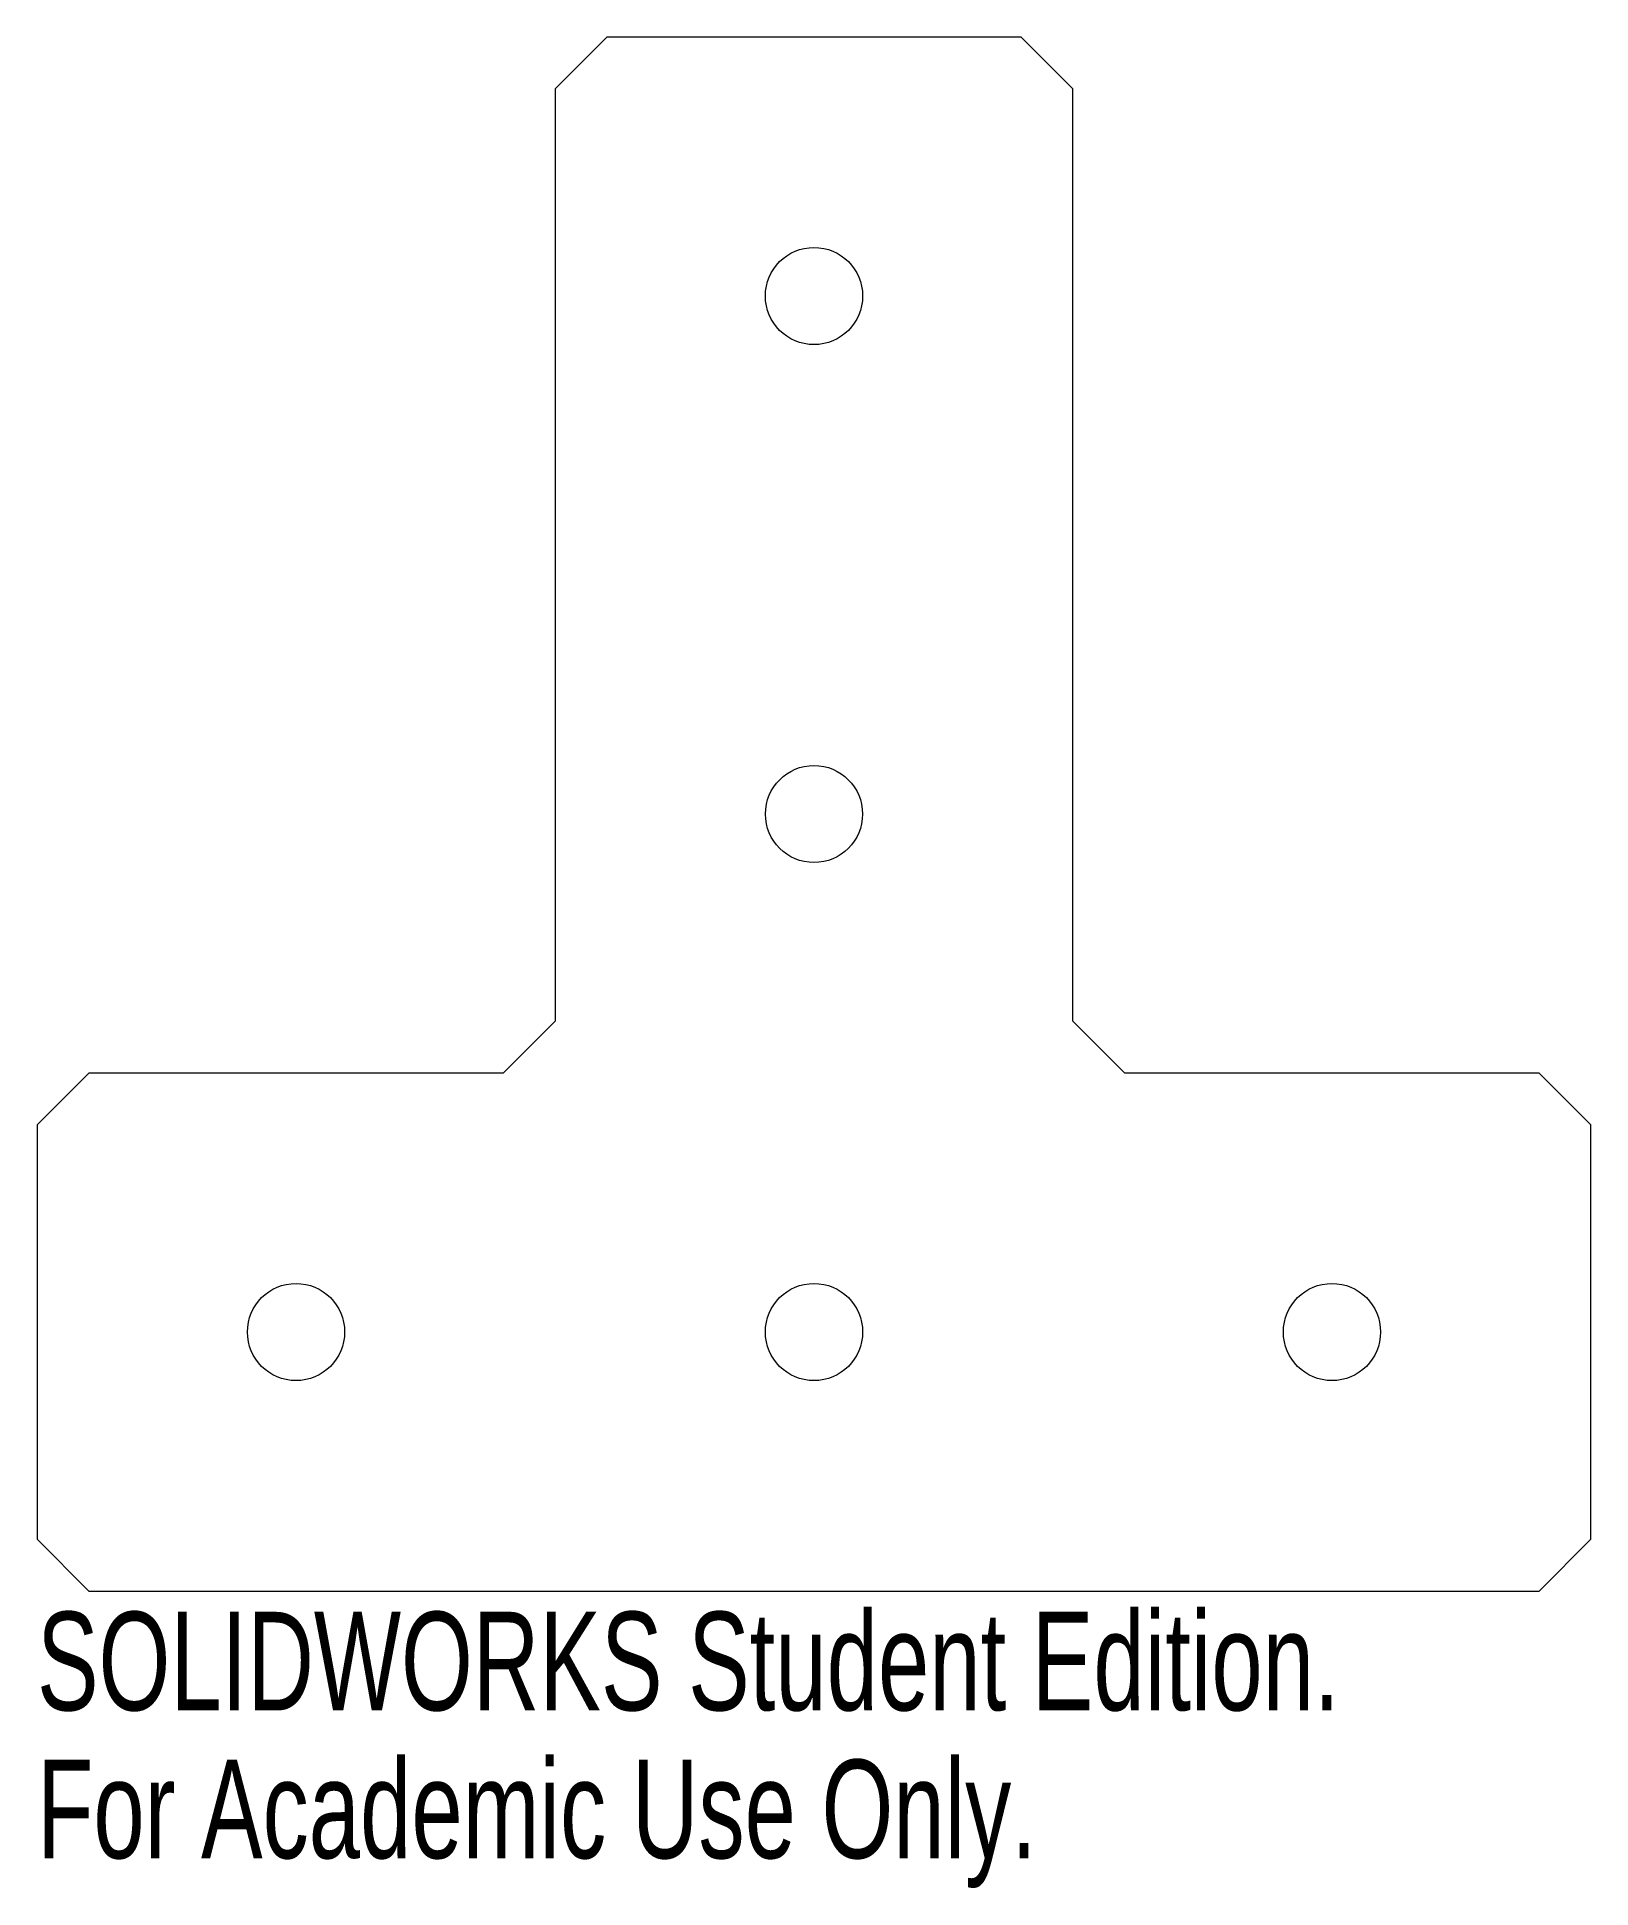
# Model space of a CAD drawing. Header units: inches. Extents: x -1 to 2, y -1.57 to 2.
import ezdxf

# ---------------------------------------------------------------- set-up
doc = ezdxf.new("R2010")
doc.units = ezdxf.units.IN
doc.header["$MEASUREMENT"] = 0
doc.styles.add('SLDTEXTSTYLE0', font='TXT', dxfattribs={"width": 0.7})

msp = doc.modelspace()

# ---------------------------------------------------------------- linework, layer by layer
at = {"color": 7, "linetype": 'Continuous', "lineweight": 15}
for p, q in [((0.1, 2), (0, 1.9)), ((0.9, 2), (0.1, 2)), ((1, 1.9), (0.9, 2)), ((0, 1.9), (0, 0.1)), ((1, 0.1), (1, 1.9)), ((0, 0.1), (-0.1, 0)), ((1.1, 0), (1, 0.1)), ((1.9, 0), (1.1, 0)), ((2, -0.1), (1.9, 0)), ((-0.9, 0), (-1, -0.1)), ((-0.1, 0), (-0.9, 0)), ((-1, -0.1), (-1, -0.9)), ((2, -0.9), (2, -0.1)), ((-1, -0.9), (-0.9, -1)), ((1.9, -1), (2, -0.9)), ((-0.9, -1), (1.9, -1))]:
    msp.add_line(p, q, dxfattribs=at)
for centre, radius in [((0.5, 1.5), 0.0938), ((0.5, 0.5), 0.0937), ((-0.5, -0.5), 0.0938), ((0.5, -0.5), 0.0938), ((1.5, -0.5), 0.0938)]:
    msp.add_circle(centre, radius, dxfattribs=at)

# ---------------------------------------------------------------- texts
at = {"color": 7, "linetype": 'Continuous', "char_height": 0.1903, "attachment_point": 1, "style": 'SLDTEXTSTYLE0'}
for s, insert in [('SOLIDWORKS Student Edition.', (-1, -1.0401)), ('For Academic Use Only.', (-1, -1.3256))]:
    msp.add_mtext(s, dxfattribs=dict(at, insert=insert))

doc.saveas('drawing.dxf')
